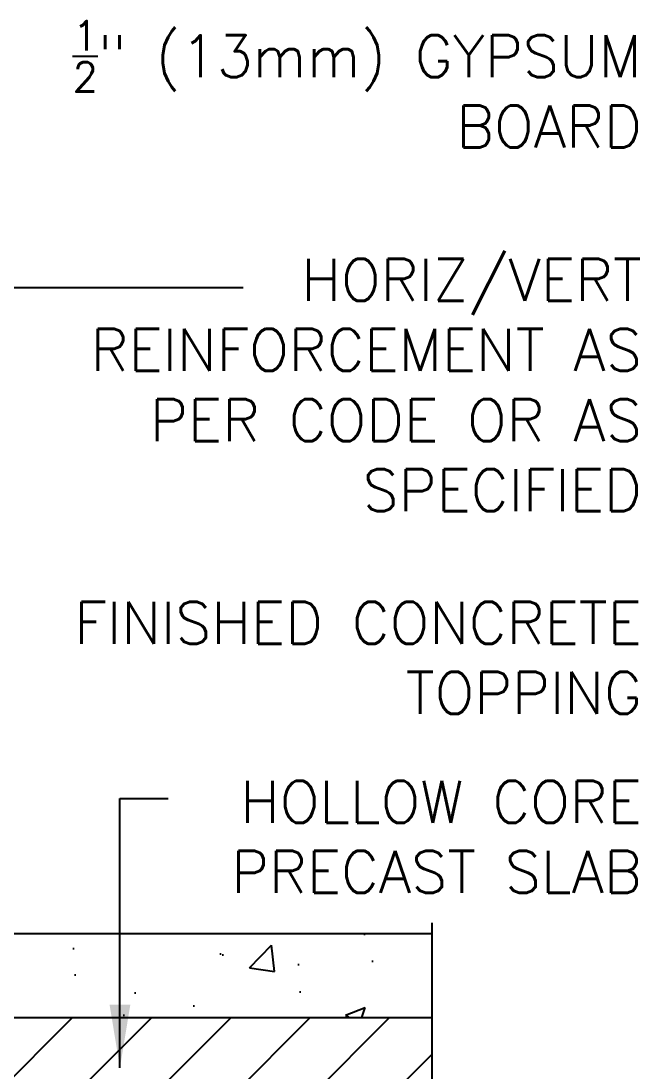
# Model space of a CAD drawing. Header units: inches. Extents: x 99.6 to 147.8, y 81.8 to 160.
# Drawn here: x 136.79 to 147.83, y 139.58 to 158.32 of the extents above; entities that cross this region are included whole.
import ezdxf

# ---------------------------------------------------------------- set-up
doc = ezdxf.new("R2010")
doc.units = ezdxf.units.IN
doc.header["$LTSCALE"] = 0.5
doc.header["$MEASUREMENT"] = 0
for name, color, linetype in [('HATCH', 12, 'Continuous'), ('line25', 2, 'Continuous'), ('LINE9', 9, 'Continuous'), ('TEXT', 4, 'Continuous')]:
    doc.layers.add(name, color=color, linetype=linetype)
doc.styles.add('DIM', font='romans.shx', dxfattribs={"width": 0.7})
doc.styles.add('ROMANS', font='romans.shx', dxfattribs={"height": 0.75})
doc.dimstyles.new('ext_12', dxfattribs={"dimscale": 12, "dimtxt": 0.09375, "dimasz": 0.09375, "dimexe": 0.09375, "dimexo": 0.0625, "dimgap": 0.0625, "dimtad": 1, "dimdec": 1, "dimzin": 3, "dimdsep": 46, "dimlunit": 4, "dimtxsty": 'DIM', "dimcen": 0.09, "dimdle": 0.09375, "dimclrt": 4, "dimadec": 0, "dimazin": 0, "dimtfac": 1, "dimtdec": 1, "dimtmove": 2, "dimatfit": 3, "dimfxl": 1, "dimfrac": 2, "dimtolj": 1, "dimtzin": 0, "dimarcsym": 0})

msp = doc.modelspace()

# ---------------------------------------------------------------- hatches: boundary and pattern name
at = {"layer": 'HATCH'}
h = msp.add_hatch(dxfattribs=at)
h.set_pattern_fill('AR-CONC', color=256, scale=0.5, style=0)
h.set_pattern_definition([(50, (0, 0), (3.586300913003767, -0.3137606749129755), [0.375, -4.125]), (355, (0, 0), (-0.693756668065, 3.760960668500059), [0.3, -3.3]), (100.4514, (0.2988584, -0.0261467), (2.892546908570108, 3.447197710304768), [0.31870095, -3.50571056]), (46.18420000000001, (0, 1), (5.336205243128222, -0.8275950716450904), [0.5625, -6.1875]), (96.6356, (0.444683725, 0.931033465), (4.673313527743517, 4.870589354502209), [0.47805144, -5.258565]), (351.1842, (0, 1), (4.673309725668136, 4.870593004626623), [0.45, -4.95]), (21, (0.5, 0.75), (2.984535260592308, -2.013094453326694), [0.375, -4.125]), (326.0000000000001, (0.5, 0.75), (1.216576659607909, 3.625750225234265), [0.3, -3.3]), (71.4514, (0.748711165, 0.58224197), (4.20111314290745, 1.612652483549762), [0.31870095, -3.50571056]), (37.50000000000001, (0, 0), (0.06079927658645334, 1.664469269156557), [0, -3.26, 0, -3.35, 0, -3.3125]), (7.499999999999999, (0, 0), (1.315347687210743, 1.972058559411801), [0, -1.91, 0, -3.185, 0, -1.2625]), (327.5, (-1.115, 0), (2.669112180862045, -0.112774358671899), [0, -1.25, 0, -3.9, 0, -5.175]), (317.5, (-1.615, 0), (2.915930846711931, 0.5005249116615882), [0, -1.625, 0, -2.59, 0, -3.675])])
h.paths.add_polyline_path([(132.8925993409961, 142.0344625640741), (132.8925993409961, 140.5344625640741), (144.1189273632193, 140.5344625640741), (144.1189273632193, 142.0344625640741)])
h = msp.add_hatch(dxfattribs=at)
h.set_pattern_fill('ANSI31', color=256, scale=8, style=0)
h.set_pattern_definition([(45, (0, 0), (-0.7071067811865475, 0.7071067811865476), [])])
h.paths.add_polyline_path([(144.1189273632194, 139.0344625640741), (144.1189273632194, 140.5344625640741), (126.7675993409961, 140.5344625640741), (126.7675993409961, 139.0344625640741)])

# ---------------------------------------------------------------- linework, layer by layer
at = {"layer": 'line25'}
msp.add_line((126.7675993409961, 140.5344625640741), (144.1189273632193, 140.5344625640741), dxfattribs=at)
msp.add_line((126.7675993409961, 140.5344625640741), (144.1189273632193, 140.5344625640741), dxfattribs=at)
at = {"layer": 'LINE9'}
for p, q in [((144.1189273632193, 142.2213087605784), (144.1189273632193, 137.5344625640741)), ((132.8925993409961, 142.0344625640741), (144.1189273632193, 142.0344625640741))]:
    msp.add_line(p, q, dxfattribs=at)

# ---------------------------------------------------------------- texts
at = {"layer": 'TEXT', "char_height": 0.75, "width": 11.41771947707586, "attachment_point": 6, "style": 'ROMANS'}
for s, insert in [('\\A1;{\\H0.7x;\\S1/2;}" (13mm) GYPSUM BOARD', (147.8642966263581, 157.1886422592653)), ('HORIZ/VERT REINFORCEMENT AS PER CODE OR AS SPECIFIED', (147.8642966263581, 151.8225424774472)), ('\\A1;FINISHED CONCRETE TOPPING', (147.8642966263581, 146.95375779661)), ('\\A1;HOLLOW CORE PRECAST SLAB', (147.8642966263581, 143.7574679740749))]:
    msp.add_mtext(s, dxfattribs=dict(at, insert=insert))

# ---------------------------------------------------------------- leaders
at = {"layer": 'TEXT'}
for points in [[(127.2675993409961, 153.5654985289972), (140.7500794091251, 153.5654985289972)], [(128.1199006111023, 146.5773325718274), (135.2414587177204, 153.5654985289972), (140.7500794091251, 153.5654985289972)], [(138.5512711696754, 139.6377586666943), (138.5512711696754, 144.4423332099031), (139.4096903796643, 144.4423332099031)]]:
    msp.add_leader(points, dimstyle='ext_12', dxfattribs=at)

doc.saveas('drawing.dxf')
